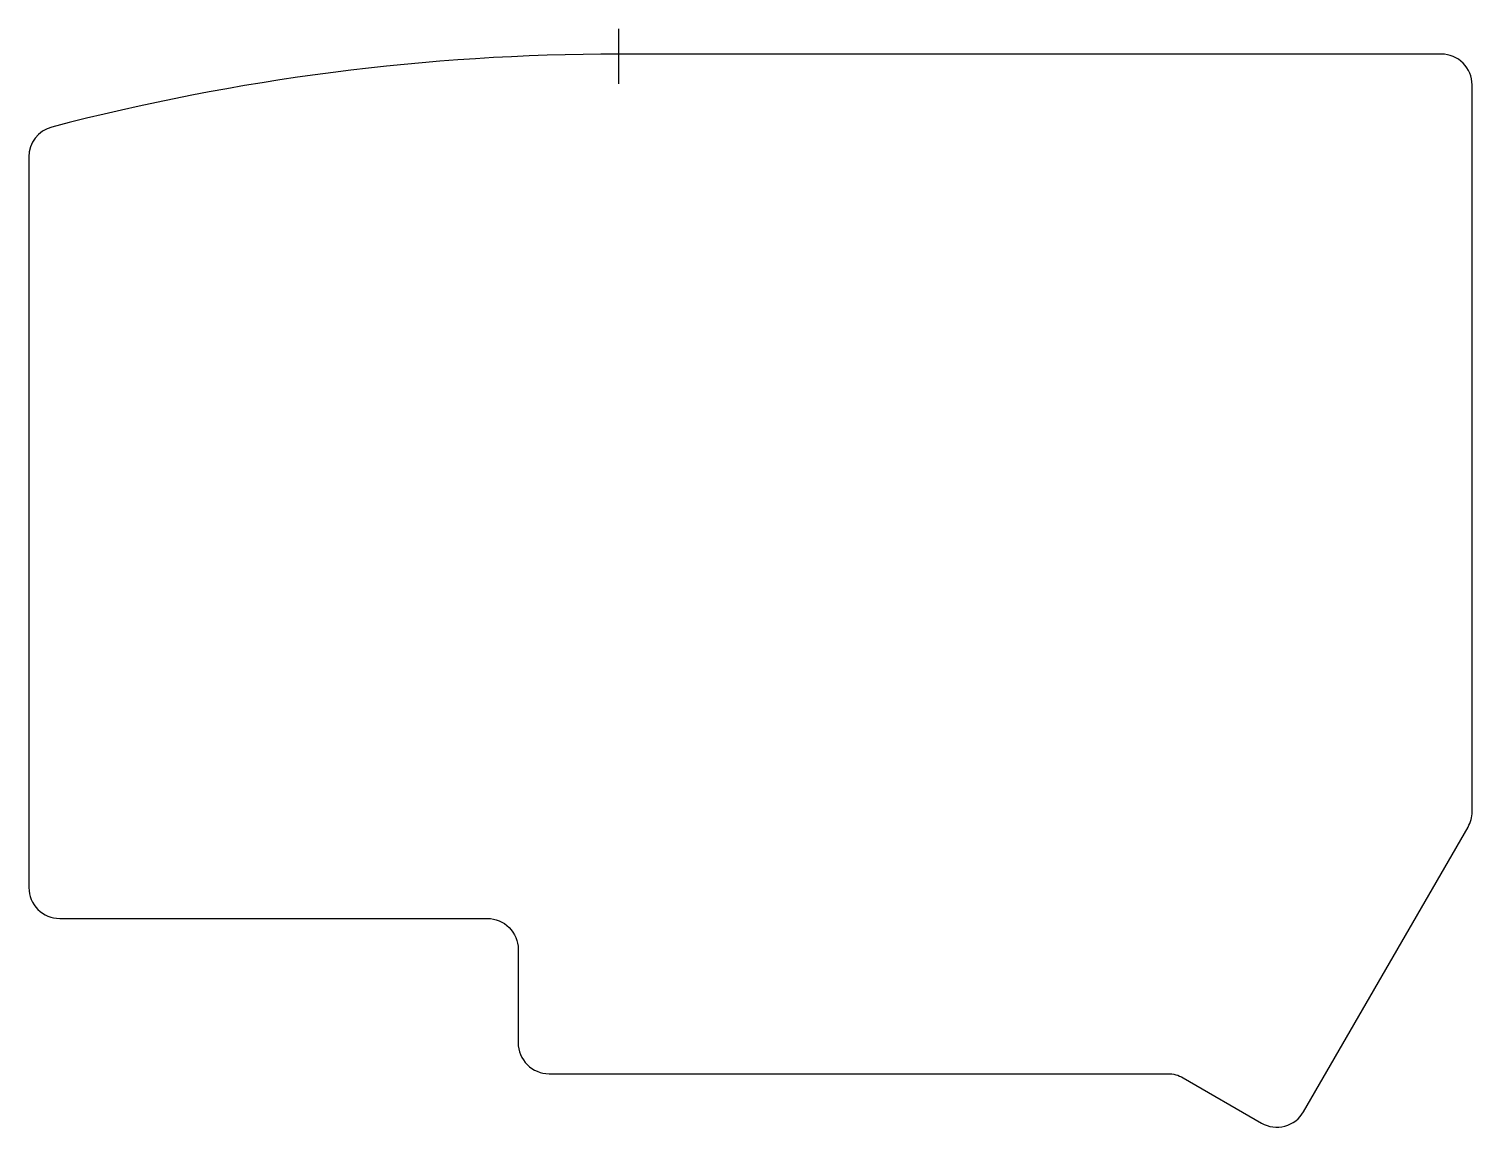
# Model space of a CAD drawing. Header units: millimetres. Extents: x -57 to 83, y -104 to 2.
import ezdxf

# ---------------------------------------------------------------- set-up
doc = ezdxf.new("R2010")
doc.units = ezdxf.units.MM
doc.layers.get('0').update_dxf_attribs({"linetype": 'CONTINUOUS'})

msp = doc.modelspace()

# ---------------------------------------------------------------- linework, layer by layer
msp.add_line((0, -2.88), (0, 2.46))
msp.add_lwpolyline([(82.6, -75.21, 0.131652), (83, -73.71), (83, -3, 0.414214), (80, 0), (0, 0, 0.064101), (-55.16, -7.1, 0.341057), (-57.4, -10), (-57.4, -81.1, 0.414214), (-54.4, -84.1), (-12.8, -84.1, -0.414214), (-9.8, -87.1), (-9.8, -96.2, 0.414214), (-6.8, -99.2), (53.4, -99.2, -0.131652), (54.9, -99.6), (62.51, -104, 0.414214), (66.61, -102.9)], format="xyb", close=True)

doc.saveas('drawing.dxf')
